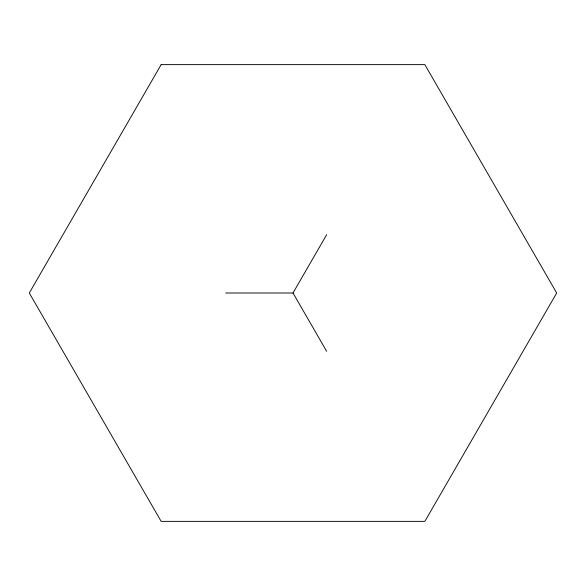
<?xml version="1.0" encoding="UTF-8"?>
<svg xmlns="http://www.w3.org/2000/svg" width="586" height="586" viewBox="0 0 586 586"><rect width="100%" height="100%" fill="white"/><g stroke="black" fill="none" stroke-linecap="round" stroke-linejoin="round"><path stroke-width="0.88" d="M225.676 293L293 293L326.666 234.693M293 293L326.666 351.307M161.15 64.628L29.3 293L161.15 521.372L424.85 521.372L556.7 293L424.85 64.628L161.15 64.628"/></g></svg>
